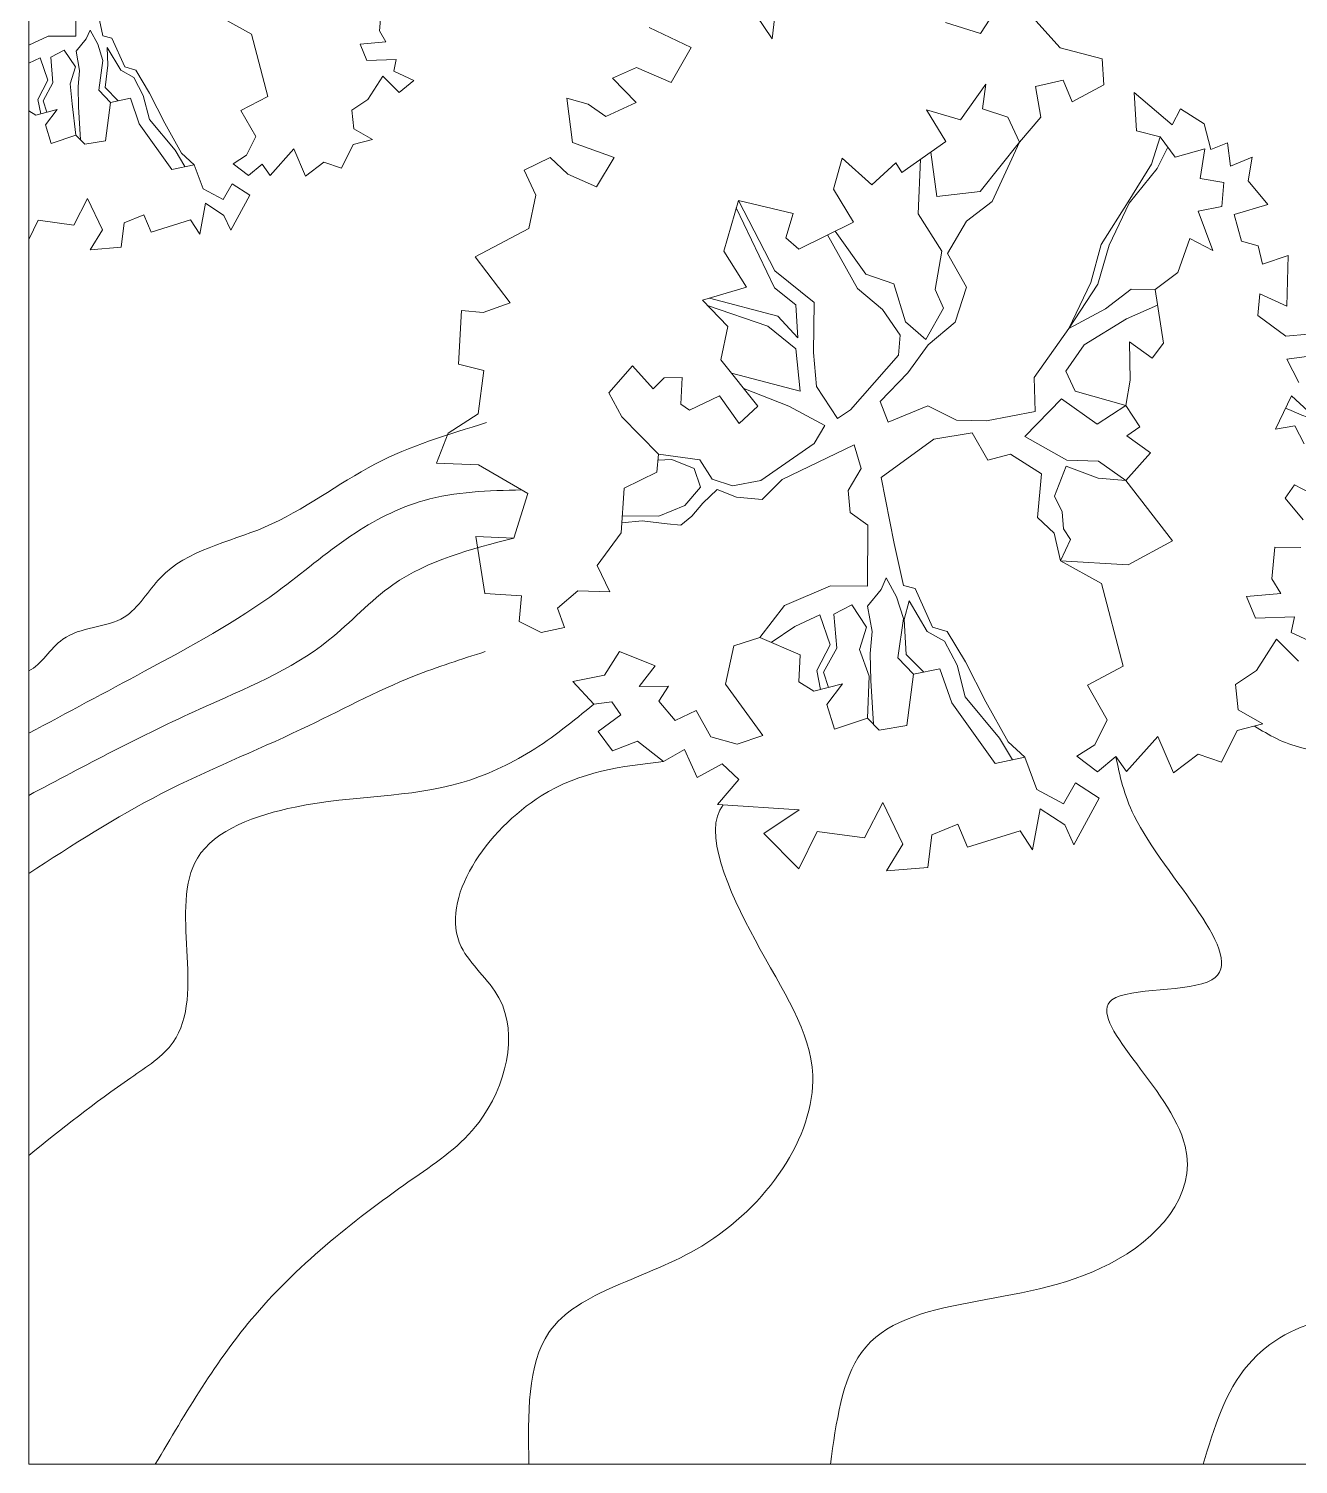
# Model space of a CAD drawing. Header units: inches. Extents: x 0 to 4169, y -2 to 2776.
# Drawn here: x 0 to 566, y 0 to 641 of the extents above; entities that cross this region are included whole.
import ezdxf

# ---------------------------------------------------------------- set-up
doc = ezdxf.new("R2010")
doc.units = ezdxf.units.IN
doc.header["$MEASUREMENT"] = 0
doc.layers.add('ceco.net 442 Smith House site plan', color=9, linetype='Continuous', lineweight=15)

msp = doc.modelspace()

# ---------------------------------------------------------------- linework, layer by layer
at = {"layer": 'ceco.net 442 Smith House site plan', "ltscale": 30}
for p, q in [((0, 2693.98), (0, 0)), ((8.71, 637.46), (0, 633.33)), ((0, 0), (4169.28, 0))]:
    msp.add_line(p, q, dxfattribs=at)
at = {"layer": 'ceco.net 442 Smith House site plan'}
for p, q in [((21.25, 657.74), (21.07, 637.34)), ((30.05, 651.59), (33.14, 637.59)), ((157.44, 650.41), (156.47, 639.79)), ((99.45, 638.27), (85.75, 645.87)), ((21.07, 637.34), (8.71, 637.46)), ((21.14, 630.65), (25.65, 636.26)), ((25.65, 636.26), (27.35, 640.12)), ((27.35, 640.12), (30.79, 633.79)), ((33.14, 637.59), (37.06, 636.57)), ((37.06, 636.57), (42.92, 623.65)), ((106.64, 610.51), (99.45, 638.27)), ((159.38, 634.84), (147.9, 633.87)), ((156.47, 639.79), (159.38, 634.84)), ((9.85, 627.99), (15.82, 631.13)), ((10.81, 616.52), (9.85, 627.99)), ((15.82, 631.13), (20.83, 623.65)), ((22.71, 622.14), (21.14, 630.65)), ((30.79, 633.79), (33.14, 626.54)), ((35.01, 632.4), (41.11, 622.15)), ((35.31, 624.48), (35.01, 632.4)), ((147.9, 633.87), (150.92, 626.57)), ((0, 625.34), (5.15, 627.75)), ((5.15, 627.75), (8.59, 617.73)), ((20.83, 623.65), (18.48, 616.16)), ((22.04, 614.84), (22.71, 622.14)), ((33.14, 626.54), (31.27, 613.33)), ((34.05, 614.43), (35.31, 624.48)), ((41.11, 622.15), (46.84, 618.95)), ((42.92, 623.65), (47.81, 622.21)), ((47.81, 622.21), (53.9, 611.95)), ((150.92, 626.57), (164.01, 627.05)), ((164.01, 627.05), (162.87, 621.81)), ((162.87, 621.81), (171.85, 617.65)), ((8.59, 617.73), (4.12, 609.11)), ((6.42, 608.55), (10.81, 616.52)), ((18.48, 616.16), (19.32, 607.18)), ((46.84, 618.95), (51.13, 610.87)), ((157.98, 619.57), (151.35, 609.14)), ((165.34, 612.22), (157.98, 619.57)), ((171.85, 617.65), (165.34, 612.22)), ((4.12, 609.11), (5.42, 602.75)), ((22.23, 605.79), (22.04, 614.84)), ((31.27, 613.33), (36.46, 607.84)), ((39.94, 608.58), (34.05, 614.43)), ((36.46, 607.84), (45.34, 609.71)), ((45.34, 609.71), (49.32, 598.32)), ((51.13, 610.87), (53.84, 600.25)), ((53.9, 611.95), (60.73, 598.62)), ((94.69, 604.24), (106.64, 610.51)), ((151.35, 609.14), (144.23, 604.44)), ((0, 604.12), (3.16, 602.16)), ((3.16, 602.16), (12.75, 604.65)), ((8.06, 603.43), (6.42, 608.55)), ((12.75, 604.65), (7.45, 597.76)), ((19.32, 607.18), (21.07, 593.18)), ((23.09, 591.14), (22.23, 605.79)), ((34.25, 590.65), (36.46, 607.84)), ((101.33, 592.59), (94.69, 604.24)), ((144.23, 604.44), (145.13, 595.98)), ((7.45, 597.76), (10.04, 589.49)), ((49.32, 598.32), (63.86, 577.92)), ((53.84, 600.25), (65.31, 586.48)), ((60.73, 598.62), (68.2, 585.22)), ((145.13, 595.98), (153.4, 591.22)), ((10.04, 589.49), (21.07, 593.18)), ((21.07, 593.18), (25.07, 589.14)), ((25.07, 589.14), (34.25, 590.65)), ((97.22, 584.27), (101.33, 592.59)), ((153.4, 591.22), (144.83, 588.98)), ((65.31, 586.48), (69.64, 579.16)), ((68.2, 585.22), (73.77, 580.04)), ((91.19, 580.46), (97.22, 584.27)), ((118.23, 587.05), (107.8, 575.28)), ((123.47, 574.86), (118.23, 587.05)), ((144.83, 588.98), (139.53, 578.43)), ((63.86, 577.92), (73.77, 580.04)), ((73.77, 580.04), (77.8, 569.3)), ((98.08, 575.16), (91.19, 580.46)), ((104.23, 580.29), (98.08, 575.16)), ((107.8, 575.28), (104.23, 580.29)), ((131.74, 581.13), (123.47, 574.86)), ((139.53, 578.43), (131.74, 581.13)), ((86.74, 564.48), (90.72, 571.48)), ((90.72, 571.48), (98.62, 566.41)), ((26.22, 564.95), (20.12, 553.11)), ((32.97, 550.95), (26.22, 564.95)), ((77.8, 569.3), (86.74, 564.48)), ((98.62, 566.41), (90.18, 550.78)), ((51.32, 557.65), (42.63, 554.08)), ((54.64, 549.99), (51.32, 557.65)), ((78.9, 562.84), (76.3, 549.02)), ((87.1, 557.42), (78.9, 562.84)), ((4.26, 555.22), (0, 546.58)), ((20.12, 553.11), (4.26, 555.22)), ((42.63, 554.08), (41.31, 543.16)), ((72.19, 555.42), (54.64, 549.99)), ((76.3, 549.02), (72.19, 555.42)), ((90.18, 550.78), (87.1, 557.42)), ((27.49, 542.07), (32.97, 550.95)), ((41.31, 543.16), (27.49, 542.07))]:
    msp.add_line(p, q, dxfattribs=at)
for points in [[(276.79, 641.22), (295.61, 632.39), (286.62, 616.7), (271.17, 623.45), (260.47, 618.63), (271.09, 607.84), (257.56, 601.48), (249.61, 607.1), (240.04, 609.77), (242.69, 589.9), (261.28, 583.31), (253.39, 570.19), (240.53, 575.82), (232.71, 583.21), (221.05, 577.58), (226.29, 566.4), (223.16, 551.52), (199.25, 538.96), (214.79, 518.36), (202.8, 514.11), (193.07, 514.98), (191.8, 491.01), (203.12, 488.2), (200.49, 468.8), (187.2, 460.2), (181.98, 446.84), (200.65, 446.05), (222.7, 433.32), (216.43, 413.38), (199.54, 414.02), (203.48, 388.67), (219.89, 387.63), (218.86, 376.13), (228.67, 371.22), (239.12, 373.4), (235.9, 382.17), (245.06, 389.81), (259.3, 389.41), (253.68, 401.08), (264.36, 415.73), (265.74, 435.68), (280.21, 442.84), (280.94, 450.81), (264.61, 467.45), (258.9, 478.23), (269.33, 490.22), (278.68, 480), (283.59, 484.91), (291.63, 485.08), (290.99, 473.09), (294.77, 470.52), (308.28, 476.87), (316.97, 464.49), (325.25, 472.21), (308.86, 492.89), (311.99, 507.77), (300.56, 519.52), (320.26, 525.3), (310.13, 541.4), (316.64, 564.01), (341.09, 558.22), (337.87, 547.36), (343.67, 542.37), (367.97, 554.44), (359.03, 569.09), (362.96, 583.01), (376.16, 571.09), (386.87, 580.84), (389.6, 576.58), (409.15, 590.41), (400.61, 604.57), (415.81, 600.07), (427.08, 616), (425.62, 604.99), (436.89, 601.29), (442.13, 590.09), (451.62, 601.29), (449.27, 614.88), (461.6, 617.78), (465.61, 608.04), (479.7, 615.7), (478.96, 627.35), (460.22, 632.17), (437.12, 657.92), (424.66, 638.53), (409.05, 643.5)], [(333.27, 649.04), (331.65, 636.26), (324.57, 646.71)], [(566.55, 358.43), (556.74, 368.24), (547.89, 354.34), (538.41, 348.06), (539.61, 336.79), (550.62, 330.43), (539.21, 327.45), (532.13, 313.38), (521.76, 316.98), (510.73, 308.63), (503.74, 324.88), (489.82, 309.19), (485.07, 315.87), (476.87, 309.03), (467.69, 316.1), (475.73, 321.17), (481.2, 332.26), (472.35, 347.8), (488.28, 356.15), (478.7, 393.17), (460.42, 403.3), (490.59, 401.46), (510.31, 412.15), (489.56, 439.03), (500.48, 451.42), (490.03, 459.06), (495.74, 463.01), (489.46, 472.5), (491.39, 483.93), (491.15, 500.9), (501.2, 493.74), (506.27, 500.42), (502.64, 524.39), (512.69, 531.95), (518.07, 547.08), (528.3, 541.7), (521.86, 559.22), (532.31, 561.4), (533.27, 572.03), (522.74, 573.86), (524.83, 587.06), (511.55, 583.36), (504.79, 592.45), (494.34, 595.19), (493.21, 612.24), (510.19, 597.76), (513.97, 605), (524.51, 598.25), (527.49, 586.83), (534.88, 589.72), (536.18, 579.35), (545.91, 583.38), (544.06, 572.83), (552.91, 562.22), (537.8, 557.79), (541.17, 545.88), (548.56, 543.87), (550.5, 535.66), (562.01, 539.52), (561.29, 516.85), (549.3, 522.39), (548.43, 512.66), (560.97, 503.49), (570.88, 504.37)], [(502.64, 524.39), (491.94, 524.47), (480.44, 515.7), (464.03, 506.92), (448.67, 485.11), (449.08, 469.91), (427.28, 465.64), (413.92, 465.96), (401.13, 472.47), (383.5, 465.15), (379.89, 474.41), (392.19, 487.11), (401.37, 499.66), (413.42, 509.72), (418.42, 525.34), (409.96, 540.38), (418.4, 554.77), (429.91, 563.55), (442.13, 590.09)], [(442.13, 590.09), (424.52, 568.06), (405.12, 565.8), (402.46, 585.68)], [(508.19, 587.88), (503.51, 578.29), (490.97, 562.91), (482.12, 544.11), (476.97, 526.72), (464.03, 506.92), (473.92, 527.44), (478.58, 544.41), (490.55, 563.41), (501.02, 580.3), (504.79, 592.45)], [(397.86, 582.43), (396.84, 558.07), (407.39, 541.5), (404.5, 524.37), (408.19, 515.99), (400.23, 502.01), (391.14, 509.97), (385.99, 526.93), (373.45, 531.2), (359.78, 550.37)], [(356.37, 548.68), (369.74, 524.84), (380.92, 515.35), (388.81, 503.92), (388.01, 495.09), (366.61, 470.69), (360.91, 466.75), (351.49, 480.99), (350.2, 496.28), (350.43, 518.56), (332.97, 532.64), (316.64, 564.01)], [(315.72, 560.82), (332.73, 525.06), (342.32, 517.52), (343.2, 502.71), (334.27, 512.44), (303.8, 520.47)], [(302.81, 517.21), (329.84, 507.93), (342.3, 497.88), (344.17, 478.97), (313.53, 486.99)], [(460.42, 403.3), (464.85, 412.71), (461.71, 417.47), (461.08, 425.11), (457.69, 432.11), (462.91, 445.46), (477.17, 440.15), (489.56, 439.03), (477.39, 447.71), (463.15, 448.11), (444.48, 458.73), (460.74, 475.55), (476.67, 464.28), (489.46, 472.5), (466.84, 479.01), (462.75, 487.86), (470.95, 499.6), (489.85, 511.28), (503.71, 517.34)], [(579, 495.61), (561.37, 493.18), (566.69, 482.89)], [(319, 480.1), (339.11, 472.3), (355.27, 463.69), (350.52, 455.64), (326.73, 439.07), (314, 436.65), (304.91, 439.71), (299.44, 448.24), (280.94, 450.81)], [(570.88, 470.03), (563.46, 476.94), (556.32, 461.97), (564.92, 463.43), (569.11, 455.47)], [(264.67, 420.14), (273.78, 421.11), (284.8, 419.68), (291.01, 419.11), (295.83, 423.13), (300.82, 428.92), (307.18, 435.04), (315.77, 431.59), (327.28, 430.55), (336.12, 439.55), (368.31, 454.93), (371.36, 444.39), (365.57, 434.66), (366.47, 424.77), (374.43, 419.13), (374.19, 391.94), (357.7, 392.1), (337.27, 383.25), (326.17, 369.07)], [(460.42, 403.3), (457.53, 415.62), (450.13, 422.54), (451.9, 442), (437.99, 450.84), (427.93, 448.19), (421, 460.41), (403.78, 457.51), (380.39, 440.45), (386.17, 410.93), (390.28, 392.26), (395.51, 390.91), (403.32, 373.68), (409.85, 371.75), (417.96, 358.08), (427.06, 340.3), (437.03, 322.44), (444.45, 315.53)], [(280.7, 448.16), (286.96, 448.48), (296.87, 444.46), (299.68, 436.17), (292.68, 427.88), (281.1, 423.13), (264.88, 423.25)], [(574.98, 431.73), (564.76, 437.12), (560.67, 431.23), (568.71, 421.58)], [(567.6, 409.2), (556.01, 409.36), (554.73, 395.2), (558.6, 388.6), (543.3, 387.3), (547.33, 377.57), (564.78, 378.22), (563.26, 371.23), (575.24, 365.68)], [(376.89, 330.33), (375.74, 349.87), (375.48, 361.93), (376.38, 371.66), (374.29, 383.01), (380.3, 390.49), (382.56, 395.64), (387.15, 387.2), (390.28, 377.54), (387.79, 359.92), (394.71, 352.6)], [(399.36, 353.58), (391.5, 361.38), (390.68, 377.05), (392.78, 385.34), (400.91, 371.67), (408.55, 367.4), (414.27, 356.63), (417.88, 342.47), (433.18, 324.12), (438.95, 314.35)], [(331.32, 366.82), (341.78, 373.92), (352.97, 379.14), (357.54, 365.78), (351.59, 354.29), (353.33, 345.81)], [(356.85, 346.72), (354.65, 353.55), (360.52, 364.18), (359.23, 379.46), (367.19, 383.65), (373.87, 373.68), (370.74, 363.7), (375.01, 351.72), (374.2, 333.05)]]:
    msp.add_lwpolyline(points, dxfattribs=at)
msp.add_lwpolyline([(477.59, 297.36), (466.34, 276.52), (462.23, 285.36), (451.29, 292.6), (447.83, 274.17), (442.35, 282.7), (418.94, 275.46), (414.53, 285.68), (402.94, 280.92), (401.17, 266.36), (382.75, 264.91), (390.06, 276.74), (381.05, 295.41), (372.93, 279.63), (351.78, 282.44), (343.57, 265.79), (328.04, 281.48), (343.73, 292.1), (307.36, 294.5), (316.86, 305.69), (309.45, 312.59), (298.19, 306.47), (292.64, 319.04), (283.23, 313.65), (271.56, 322.72), (260.45, 318.38), (254.09, 326.99), (264.14, 334.55), (260.2, 340.25), (252.08, 339.22), (242.75, 349.43), (256.83, 352.16), (263.58, 362.71), (279.52, 356.35), (272.44, 347.19), (285.39, 347.35), (281.2, 340.59), (288.45, 331.9), (297.77, 336.42), (304.31, 324.66), (316.04, 321.36), (327.56, 325.24), (310.89, 348.17), (314.66, 365.22), (326.17, 369.07), (344.19, 361.21), (343.55, 349.21), (350.31, 345.02), (363.1, 348.34), (356.04, 339.16), (359.49, 328.13), (374.2, 333.05), (379.53, 327.67), (391.76, 329.67), (394.71, 352.6), (406.54, 355.09), (411.86, 339.9), (431.24, 312.71), (444.45, 315.53), (449.83, 301.21), (461.75, 294.79), (467.06, 304.12)], close=True, dxfattribs=at)
for points in [[(524.04, 0), (544.25, 44.6), (580.88, 64.83), (640.24, 71.15), (657.92, 97.69), (657.92, 146.98), (647.82, 189.96), (647.82, 243.04), (660.45, 306.24), (673.08, 331.52), (709.71, 356.8), (757.71, 354.27), (799.39, 366.91), (833.91, 408.78), (876.86, 425.21), (921.06, 459.34), (937.48, 487.14), (951.38, 511.16), (985.48, 525.06), (1025.9, 560.45), (1060, 590.79), (1068.84, 627.44), (1087.79, 661.57), (1160.04, 702.14), (1202.98, 731.18)], [(560.78, 471.31), (599.17, 463.25), (625.43, 483.4), (634.19, 516.69), (640.31, 567.51), (677.96, 599.05), (702.47, 636.72), (719.39, 673.69), (750.03, 694.71), (788.55, 731.18)], [(0, 326.24), (51.72, 353.96), (111.07, 389.6), (143.72, 414.35), (176.37, 430.18), (219.97, 434.89)], [(0, 298.52), (76.45, 337.13), (133.83, 367.82), (162.52, 392.57), (216.43, 413.38)], [(0, 263.72), (59.3, 299.36), (121.62, 328.07), (172.08, 351.83), (203.73, 362.71)], [(0, 137.89), (45.6, 172.54), (64.4, 188.38), (75.28, 270.55), (118.81, 293.32), (193.29, 304.3), (223.96, 318.16), (252.08, 339.22)], [(357.71, 0), (371.56, 49.89), (482.35, 89.49), (515.99, 141.95), (483.34, 207.29), (527.86, 216.2), (493.23, 289.46), (485.07, 315.87)], [(56.49, 0), (101, 66.62), (172.23, 127.99), (200.92, 152.74), (209.82, 208.18), (193, 230.95), (228.62, 298.27), (283.23, 313.65)]]:
    msp.add_spline(points, degree=3, dxfattribs=at)
for points, knots in [([(1111.79, 731.18), (1102.53, 722.24), (1082.29, 702.72), (1054.31, 674.23), (1019.55, 656.6), (1017, 626.79), (999.93, 603.83), (964.3, 589.87), (928.03, 569.63), (891.41, 537.7), (876.99, 500.2), (851.91, 463.53), (805.94, 472.03), (776.79, 425.59), (748.68, 390.94), (711.76, 377.99), (687.02, 389.87), (668.53, 376.25), (649.92, 358.14), (618.79, 374.44), (597.03, 347.21), (597.06, 317.48), (566.98, 317.64), (553.3, 325.51), (546.94, 329.47)], [0, 0, 0, 0, 10.824629, 23.65629, 34.559155, 40.061795, 47.583255, 57.395872, 71.744811, 82.902764, 97.193804, 106.179158, 116.912127, 130.33028, 147.459141, 155.07761, 161.093344, 168.477988, 172.445605, 182.101234, 190.912537, 196.721348, 203.795323, 210.262864, 210.262864, 210.262864, 210.262864]), ([(204.3, 464.91), (187.19, 459.71), (151.81, 448.95), (109.38, 414.86), (62.18, 406.73), (44.11, 372.59), (14.89, 374.46), (5.74, 356.88), (0, 354.14)], [0, 0, 0, 0, 14.961037, 30.941094, 45.478795, 52.213439, 60.425777, 66.252311, 66.252311, 66.252311, 66.252311]), ([(223.17, 0), (222.75, 22.29), (221.8, 73.96), (310.67, 87.79), (366.34, 169.06), (324.83, 227.43), (300.37, 282.71), (309.88, 294.33)], [0, 0, 0, 0, 16.746032, 38.829238, 64.417589, 82.900766, 100.347752, 100.347752, 100.347752, 100.347752])]:
    msp.add_open_spline(points, degree=3, knots=knots, dxfattribs=at)

doc.saveas('drawing.dxf')
